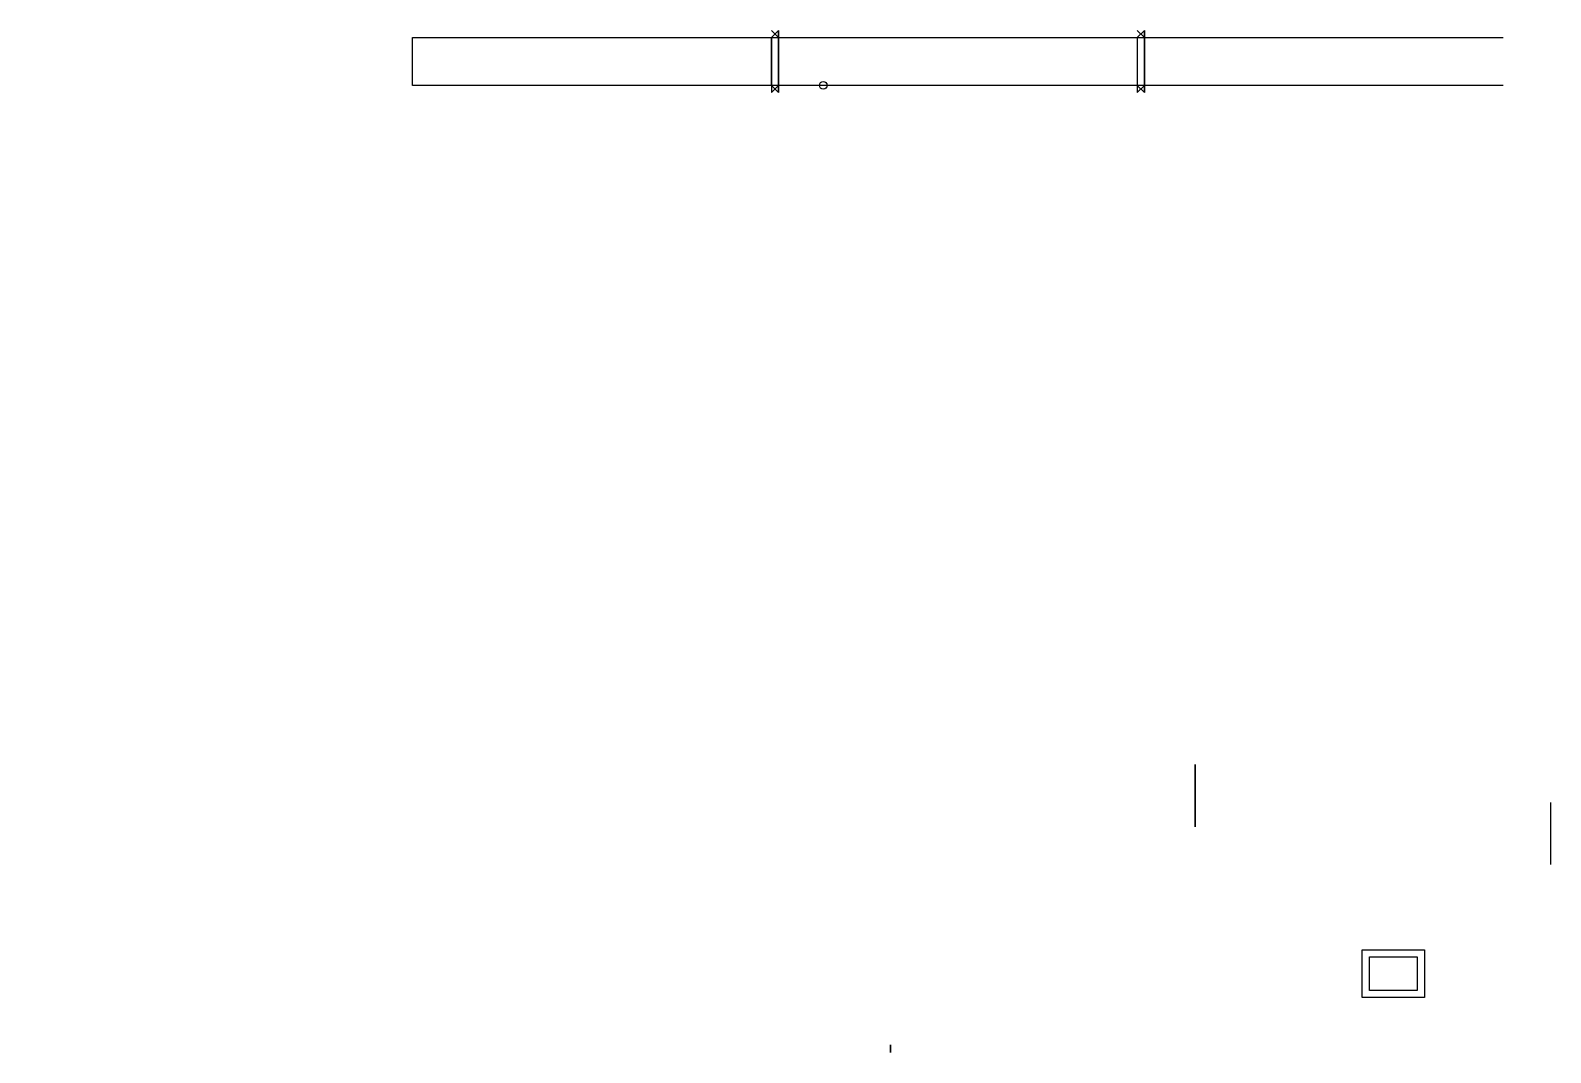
# Model space of a CAD drawing. Header units: inches. Extents: x 214 to 3284, y -1709 to 75.
# Drawn here: x 214 to 850, y -352 to 75 of the extents above.
import ezdxf

# ---------------------------------------------------------------- set-up
doc = ezdxf.new("R2010")
doc.units = ezdxf.units.IN
doc.header["$MEASUREMENT"] = 0
doc.header["$PDMODE"] = 1

msp = doc.modelspace()

# ---------------------------------------------------------------- linework, layer by layer
for p, q in [((374.18, 72.21, 71.07), (524.18, 72.21, 71.07)), ((374.18, 52.21, 71.07), (374.18, 72.21, 71.07)), ((524.18, 75.21, 24.07), (527.18, 72.21, 24.07)), ((524.18, 72.21, 24.07), (527.18, 75.21, 24.07)), ((524.18, 52.21, 71.07), (524.18, 72.21, 71.07)), ((524.18, 72.21, 71.07), (527.18, 72.21, 71.07)), ((524.18, 72.21, 71.07), (524.18, 52.21, 71.07)), ((527.18, 72.21, 71.07), (677.18, 72.21, 71.07)), ((527.18, 52.21, 71.07), (527.18, 72.21, 71.07)), ((677.18, 75.21, 24.07), (680.18, 72.21, 24.07)), ((677.18, 72.21, 24.07), (680.18, 75.21, 24.07)), ((677.18, 72.21, 71.07), (677.18, 52.21, 71.07)), ((677.18, 72.21, 71.07), (680.18, 72.21, 71.07)), ((680.18, 72.21, 71.07), (680.18, 52.21, 71.07)), ((680.18, 72.21, 71.07), (830.18, 72.21, 71.07)), ((680.18, 52.21, 71.07), (680.18, 72.21, 71.07)), ((524.18, 52.21, 71.07), (374.18, 52.21, 71.07)), ((527.18, 52.21, 71.07), (524.18, 52.21, 71.07)), ((524.18, 52.21, 74.07), (524.18, 49.21, 74.07)), ((524.18, 52.21, 24.07), (527.18, 49.21, 24.07)), ((524.18, 49.21, 24.07), (527.18, 52.21, 24.07)), ((677.18, 52.21, 71.07), (527.18, 52.21, 71.07)), ((670.44, 52.21, 74.07), (670.44, 52.21, 74.07)), ((680.18, 52.21, 71.07), (677.18, 52.21, 71.07)), ((677.18, 52.21, 24.07), (680.18, 49.21, 24.07)), ((677.18, 49.21, 24.07), (680.18, 52.21, 24.07)), ((830.18, 52.21, 71.07), (680.18, 52.21, 71.07)), ((771.26, -309.47), (797.26, -309.47)), ((771.26, -329.47), (771.26, -309.47)), ((797.26, -309.47), (797.26, -329.47)), ((774.26, -312.47), (794.26, -312.47)), ((774.26, -326.47), (774.26, -312.47)), ((794.26, -312.47), (794.26, -326.47)), ((797.26, -329.47), (771.26, -329.47)), ((794.26, -326.47), (774.26, -326.47))]:
    msp.add_line(p, q)
at = {"extrusion": (-1, 1.83697e-16, 6.12323e-17)}
for p, q in [((527.18, 75.21, 74.07), (527.18, 49.21, 74.07)), ((527.18, 75.21, 24.07), (527.18, 75.21, 74.07)), ((527.18, 75.21, 34.07), (527.18, 75.21, 54.07)), ((527.18, 75.21, 104.07), (527.18, 49.21, 104.07)), ((527.18, 72.21, 74.07), (527.18, 75.21, 74.07)), ((527.18, 75.21, 74.07), (527.18, 75.21, 104.07)), ((527.18, 75.21, 134.07), (527.18, 49.21, 134.07)), ((527.18, 49.21, 104.07), (527.18, 75.21, 104.07)), ((527.18, 75.21, 104.07), (527.18, 75.21, 134.07)), ((527.18, 75.21, 164.07), (527.18, 49.21, 164.07)), ((527.18, 49.21, 134.07), (527.18, 75.21, 134.07)), ((527.18, 75.21, 134.07), (527.18, 75.21, 164.07)), ((527.18, 75.21, 184.07), (527.18, 49.21, 184.07)), ((527.18, 49.21, 164.07), (527.18, 75.21, 164.07)), ((527.18, 75.21, 164.07), (527.18, 75.21, 184.07)), ((527.18, 72.21, 24.07), (527.18, 72.21, 32.47)), ((527.18, 72.21, 37.76), (527.18, 72.21, 50.38)), ((527.18, 72.21, 57.69), (527.18, 72.21, 69.05)), ((527.18, 52.21, 32.47), (527.18, 72.21, 32.47)), ((527.18, 72.21, 69.05), (527.18, 64.83, 63.37)), ((527.18, 72.21, 57.69), (527.18, 64.83, 63.37)), ((527.18, 64.7, 44.07), (527.18, 72.21, 37.76)), ((527.18, 72.21, 50.38), (527.18, 64.7, 44.07)), ((527.18, 72.21, 74.07), (527.18, 72.21, 96.07)), ((527.18, 72.21, 112.07), (527.18, 72.21, 126.07)), ((527.18, 72.21, 142.07), (527.18, 72.21, 156.07)), ((527.18, 72.21, 181.07), (527.18, 52.21, 181.07)), ((527.18, 52.21, 167.07), (527.18, 72.21, 167.07)), ((527.18, 72.21, 167.07), (527.18, 72.21, 181.07)), ((680.18, 75.21, 74.07), (680.18, 49.21, 74.07)), ((680.18, 75.21, 24.07), (680.18, 75.21, 74.07)), ((680.18, 75.21, 34.07), (680.18, 75.21, 54.07)), ((680.18, 75.21, 104.07), (680.18, 49.21, 104.07)), ((680.18, 72.21, 74.07), (680.18, 75.21, 74.07)), ((680.18, 75.21, 74.07), (680.18, 75.21, 104.07)), ((680.18, 75.21, 134.07), (680.18, 49.21, 134.07)), ((680.18, 49.21, 104.07), (680.18, 75.21, 104.07)), ((680.18, 75.21, 104.07), (680.18, 75.21, 134.07)), ((680.18, 75.21, 164.07), (680.18, 49.21, 164.07)), ((680.18, 49.21, 134.07), (680.18, 75.21, 134.07)), ((680.18, 75.21, 134.07), (680.18, 75.21, 164.07)), ((680.18, 75.21, 184.07), (680.18, 49.21, 184.07)), ((680.18, 49.21, 164.07), (680.18, 75.21, 164.07)), ((680.18, 75.21, 164.07), (680.18, 75.21, 184.07)), ((680.18, 72.21, 24.07), (680.18, 72.21, 32.47)), ((680.18, 72.21, 37.76), (680.18, 72.21, 50.38)), ((680.18, 72.21, 57.69), (680.18, 72.21, 69.05)), ((680.18, 52.21, 32.47), (680.18, 72.21, 32.47)), ((680.18, 72.21, 69.05), (680.18, 64.83, 63.37)), ((680.18, 72.21, 57.69), (680.18, 64.83, 63.37)), ((680.18, 64.7, 44.07), (680.18, 72.21, 37.76)), ((680.18, 72.21, 50.38), (680.18, 64.7, 44.07)), ((680.18, 72.21, 74.07), (680.18, 72.21, 96.07)), ((680.18, 72.21, 112.07), (680.18, 72.21, 126.07)), ((680.18, 72.21, 142.07), (680.18, 72.21, 156.07)), ((680.18, 72.21, 181.07), (680.18, 52.21, 181.07)), ((680.18, 52.21, 167.07), (680.18, 72.21, 167.07)), ((680.18, 72.21, 167.07), (680.18, 72.21, 181.07)), ((527.18, 54.7, 35.67), (527.18, 69.72, 35.67)), ((527.18, 69.72, 52.47), (527.18, 54.7, 52.47)), ((527.18, 62.21, 41.98), (527.18, 69.72, 35.67)), ((527.18, 69.72, 52.47), (527.18, 62.21, 46.16)), ((527.18, 69.59, 71.07), (527.18, 54.83, 71.07)), ((527.18, 69.59, 55.67), (527.18, 54.83, 55.67)), ((527.18, 69.59, 71.07), (527.18, 62.21, 65.39)), ((527.18, 69.59, 55.67), (527.18, 62.21, 61.35)), ((527.18, 67.21, 101.07), (527.18, 57.21, 101.07)), ((527.18, 67.21, 131.07), (527.18, 57.21, 131.07)), ((527.18, 57.21, 107.07), (527.18, 67.21, 107.07)), ((527.18, 67.21, 161.07), (527.18, 57.21, 161.07)), ((527.18, 57.21, 137.07), (527.18, 67.21, 137.07)), ((680.18, 54.7, 35.67), (680.18, 69.72, 35.67)), ((680.18, 69.72, 52.47), (680.18, 54.7, 52.47)), ((680.18, 62.21, 41.98), (680.18, 69.72, 35.67)), ((680.18, 69.72, 52.47), (680.18, 62.21, 46.16)), ((680.18, 69.59, 71.07), (680.18, 54.83, 71.07)), ((680.18, 69.59, 55.67), (680.18, 54.83, 55.67)), ((680.18, 69.59, 71.07), (680.18, 62.21, 65.39)), ((680.18, 69.59, 55.67), (680.18, 62.21, 61.35)), ((680.18, 67.21, 101.07), (680.18, 57.21, 101.07)), ((680.18, 67.21, 131.07), (680.18, 57.21, 131.07)), ((680.18, 57.21, 107.07), (680.18, 67.21, 107.07)), ((680.18, 67.21, 161.07), (680.18, 57.21, 161.07)), ((680.18, 57.21, 137.07), (680.18, 67.21, 137.07)), ((527.18, 62.21, 61.35), (527.18, 54.83, 55.67)), ((527.18, 62.21, 65.39), (527.18, 54.83, 71.07)), ((527.18, 54.7, 52.47), (527.18, 62.21, 46.16)), ((527.18, 62.21, 41.98), (527.18, 54.7, 35.67)), ((527.18, 52.21, 50.38), (527.18, 59.72, 44.07)), ((527.18, 59.72, 44.07), (527.18, 52.21, 37.76)), ((527.18, 59.59, 63.37), (527.18, 52.21, 57.69)), ((527.18, 59.59, 63.37), (527.18, 52.21, 69.05)), ((680.18, 62.21, 61.35), (680.18, 54.83, 55.67)), ((680.18, 62.21, 65.39), (680.18, 54.83, 71.07)), ((680.18, 54.7, 52.47), (680.18, 62.21, 46.16)), ((680.18, 62.21, 41.98), (680.18, 54.7, 35.67)), ((680.18, 52.21, 50.38), (680.18, 59.72, 44.07)), ((680.18, 59.72, 44.07), (680.18, 52.21, 37.76)), ((680.18, 59.59, 63.37), (680.18, 52.21, 57.69)), ((680.18, 59.59, 63.37), (680.18, 52.21, 69.05)), ((527.18, 52.21, 69.05), (527.18, 52.21, 57.69)), ((527.18, 52.21, 50.38), (527.18, 52.21, 37.76)), ((527.18, 52.21, 32.47), (527.18, 52.21, 24.07)), ((527.18, 49.21, 24.07), (527.18, 52.21, 24.07)), ((527.18, 52.21, 69.05), (527.18, 52.21, 57.69)), ((527.18, 52.21, 50.38), (527.18, 52.21, 37.76)), ((527.18, 52.21, 96.07), (527.18, 52.21, 74.07)), ((527.18, 52.21, 126.07), (527.18, 52.21, 112.07)), ((527.18, 52.21, 156.07), (527.18, 52.21, 142.07)), ((527.18, 52.21, 181.07), (527.18, 52.21, 167.07)), ((680.18, 52.21, 69.05), (680.18, 52.21, 57.69)), ((680.18, 52.21, 50.38), (680.18, 52.21, 37.76)), ((680.18, 52.21, 32.47), (680.18, 52.21, 24.07)), ((680.18, 49.21, 24.07), (680.18, 52.21, 24.07)), ((680.18, 52.21, 69.05), (680.18, 52.21, 57.69)), ((680.18, 52.21, 50.38), (680.18, 52.21, 37.76)), ((680.18, 52.21, 96.07), (680.18, 52.21, 74.07)), ((680.18, 52.21, 126.07), (680.18, 52.21, 112.07)), ((680.18, 52.21, 181.07), (680.18, 52.21, 167.07)), ((527.18, 49.21, 74.07), (527.18, 49.21, 24.07)), ((527.18, 49.21, 74.07), (527.18, 49.21, 34.07)), ((527.18, 49.21, 104.07), (527.18, 49.21, 74.07)), ((527.18, 49.21, 134.07), (527.18, 49.21, 104.07)), ((527.18, 49.21, 164.07), (527.18, 49.21, 134.07)), ((527.18, 49.21, 184.07), (527.18, 49.21, 164.07)), ((680.18, 49.21, 74.07), (680.18, 49.21, 24.07)), ((680.18, 49.21, 74.07), (680.18, 49.21, 34.07)), ((680.18, 49.21, 104.07), (680.18, 49.21, 74.07)), ((680.18, 49.21, 134.07), (680.18, 49.21, 104.07)), ((680.18, 49.21, 184.07), (680.18, 49.21, 164.07)), ((701.42, -231.99, -23.5), (701.42, -257.99, -23.5)), ((701.42, -231.99, -53.5), (701.42, -231.99, -23.5)), ((701.42, -234.99, -53.5), (701.42, -231.99, -53.5)), ((701.42, -257.99, -23.5), (701.42, -231.99, -23.5)), ((701.42, -231.99, 36.5), (701.42, -257.99, 36.5)), ((701.42, -231.99, 6.5), (701.42, -231.99, 36.5)), ((701.42, -231.99, 56.5), (701.42, -257.99, 56.5)), ((701.42, -257.99, 36.5), (701.42, -231.99, 36.5)), ((701.42, -231.99, 36.5), (701.42, -231.99, 56.5)), ((701.42, -234.99, -53.5), (701.42, -234.99, -31.5)), ((701.42, -234.99, 53.5), (701.42, -254.99, 53.5)), ((701.42, -254.99, 39.5), (701.42, -234.99, 39.5)), ((701.42, -234.99, 39.5), (701.42, -234.99, 53.5)), ((701.42, -239.99, -26.5), (701.42, -249.99, -26.5)), ((701.42, -249.99, -20.5), (701.42, -239.99, -20.5)), ((850, -247.77, 26.5), (850, -273.77, 26.5)), ((850, -247.77, -23.5), (850, -247.77, 26.5)), ((850, -247.77, -13.5), (850, -247.77, 6.5)), ((850, -250.77, 10.12), (850, -250.77, 21.48)), ((850, -250.77, 21.48), (850, -258.15, 15.8)), ((850, -250.77, 10.12), (850, -258.15, 15.8)), ((850, -253.39, 23.5), (850, -268.15, 23.5)), ((850, -253.39, 23.5), (850, -260.77, 17.82)), ((850, -253.39, 8.1), (850, -260.77, 13.78)), ((701.42, -257.99, -53.5), (701.42, -254.99, -53.5)), ((701.42, -254.99, -31.5), (701.42, -254.99, -53.5)), ((701.42, -254.99, -1.5), (701.42, -254.99, -15.5)), ((701.42, -257.99, -23.5), (701.42, -257.99, -53.5)), ((701.42, -257.99, 6.5), (701.42, -257.99, -23.5)), ((850, -260.77, 13.78), (850, -268.15, 8.1)), ((850, -260.77, 17.82), (850, -268.15, 23.5)), ((850, -263.39, 15.8), (850, -270.77, 10.12)), ((850, -263.39, 15.8), (850, -270.77, 21.48)), ((850, -270.77, 21.48), (850, -270.77, 10.12)), ((850, -270.77, 21.48), (850, -270.77, 10.12)), ((850, -273.77, 26.5), (850, -273.77, -23.5)), ((850, -273.77, 26.5), (850, -273.77, -13.5))]:
    msp.add_line(p, q, dxfattribs=at)
at = {"extrusion": (-1, 0, 0)}
msp.add_line((677.18, 52.21, 74.07), (677.18, 49.21, 74.07), dxfattribs=at)
msp.add_circle((545.85, 52.21, 74.07), 1.6)
at = {"extrusion": (-1, 0, 6.12323e-17)}
msp.add_circle((350.88, 6.17, -573.99), 1.6, dxfattribs=at)
at = {"extrusion": (-1, 1.83697e-16, 6.12323e-17)}
for centre, start, end in [((-67.21, 96.07, -527.18), 90, 180), ((-67.21, 126.07, -527.18), 90, 180), ((-67.21, 112.07, -527.18), 180, 270), ((-67.21, 156.07, -527.18), 90, 180), ((-67.21, 142.07, -527.18), 180, 270), ((-67.21, 96.07, -680.18), 90, 180), ((-67.21, 126.07, -680.18), 90, 180), ((-67.21, 112.07, -680.18), 180, 270), ((-67.21, 156.07, -680.18), 90, 180), ((-67.21, 142.07, -680.18), 180, 270), ((-57.21, 96.07, -527.18), 0, 90), ((-57.21, 126.07, -527.18), 0, 90), ((-57.21, 112.07, -527.18), 270, 0), ((-57.21, 156.07, -527.18), 0, 90), ((-57.21, 142.07, -527.18), 270, 0), ((-57.21, 96.07, -680.18), 0, 90), ((-57.21, 126.07, -680.18), 0, 90), ((-57.21, 112.07, -680.18), 270, 0), ((-57.21, 156.07, -680.18), 0, 90), ((-57.21, 142.07, -680.18), 270, 0), ((239.99, -31.5, -701.42), 90, 180), ((239.99, -15.5, -701.42), 180, 270), ((249.99, -31.5, -701.42), 0, 90), ((249.99, -15.5, -701.42), 270, 0)]:
    msp.add_arc(centre, 5, start, end, dxfattribs=at)
at = {"extrusion": (0, 1, 0)}
for p in [(214.35, 52.21, 9.87), (244, 52.21, 21.65), (271.38, 52.21, 38.03), (295.77, 52.21, 58.58), (316.56, 52.21, 82.78), (342.94, 52.21, 90.06), (354.87, 52.21, 72.71), (371.08, 52.21, 59.28), (390.35, 52.21, 50.79), (411.2, 52.21, 47.89), (432.05, 52.21, 50.79), (451.32, 52.21, 59.28), (467.53, 52.21, 72.71), (479.46, 52.21, 90.06)]:
    msp.add_point(p, dxfattribs=at)
at = {"extrusion": (-1.22465e-16, -1, 0)}
for p in [(505.84, 52.21, 82.78), (526.63, 52.21, 58.58), (551.02, 52.21, 38.03), (578.4, 52.21, 21.65), (608.05, 52.21, 9.87)]:
    msp.add_point(p, dxfattribs=at)
for p in [(260.46, -313.77, 6.17), (270.06, -313.77, 6.17), (279.66, -313.77, 6.17), (289.26, -313.77, 6.17), (298.86, -313.77, 6.17), (308.46, -313.77, 6.17), (318.06, -313.77, 6.17), (327.66, -313.77, 6.17), (337.26, -313.77, 6.17), (346.86, -313.77, 6.17), (356.46, -313.77, 6.17), (366.06, -313.77, 6.17), (375.66, -313.77, 6.17), (385.26, -313.77, 6.17), (260.46, -327.77, 6.17), (270.06, -327.77, 6.17), (279.66, -327.77, 6.17), (289.26, -327.77, 6.17), (298.86, -327.77, 6.17), (308.46, -327.77, 6.17), (318.06, -327.77, 6.17), (327.66, -327.77, 6.17), (337.26, -327.77, 6.17), (346.86, -327.77, 6.17), (356.46, -327.77, 6.17), (366.06, -327.77, 6.17), (375.66, -327.77, 6.17), (385.26, -327.77, 6.17)]:
    msp.add_point(p)

doc.saveas('drawing.dxf')
